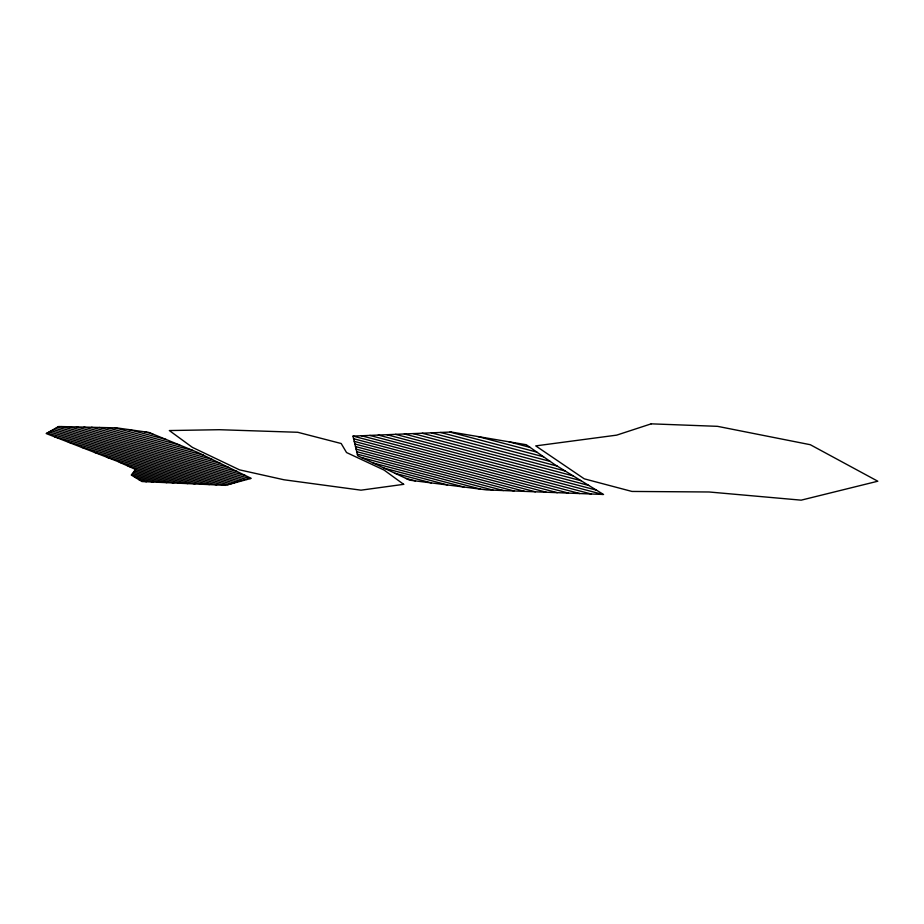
<?xml version="1.0" encoding="UTF-8"?>
<svg xmlns="http://www.w3.org/2000/svg" width="924" height="924" viewBox="0 0 924 924"><rect width="100%" height="100%" fill="white"/><g stroke="black" fill="none" stroke-linecap="round" stroke-linejoin="round"><path stroke-width="1.39" d="M508.916 441.799L530.064 447.389M477.962 436.567L536.844 452.113M449.965 432.074L543.543 456.779M440.609 432.455L550.161 461.399M431.369 432.848L557.16 466.077M422.245 433.229L565.211 471.009M413.236 433.599L573.169 475.883M404.342 433.968L581.034 480.688M395.553 434.338L588.807 485.447M386.867 434.696L596.488 490.147M378.286 435.054L602.76 494.444M369.808 435.412L591.187 493.993M361.434 435.758L579.752 493.543M353.164 436.105L568.456 493.104M353.592 438.727L557.299 492.665M354.227 441.372L546.269 492.226M354.862 443.982L535.377 491.799M355.486 446.569L524.601 491.372M356.098 449.133L513.952 490.956M356.71 451.663L503.43 490.54M357.322 454.158L493.035 490.136M361.908 457.692L480.457 489.119M373.077 462.947L463.906 487.029M384.118 468.145L447.551 484.961M395.045 473.284L431.381 482.917M405.867 478.366L415.407 480.896M144.283 431.762L152.703 434.003M128.725 429.579L166.262 439.547M114.922 427.835L179.683 445.045M107.057 427.65L192.989 450.496M99.284 427.466L203.384 455.151M91.58 427.281L211.919 459.286M83.957 427.107L220.374 463.386M76.415 426.923L228.748 467.452M68.942 426.749L237.041 471.483M61.55 426.576L245.264 475.467M57.392 427.246L250.288 478.586M55.267 428.447L247.02 479.487M53.165 429.625L243.786 480.364M51.086 430.792L240.587 481.254M49.018 431.958L237.41 482.12M46.985 433.102L234.269 482.986M54.689 436.833L231.162 483.841M68.376 442.134L228.078 484.684M81.497 447.285L224.058 485.262M94.502 452.379L216.666 484.927M107.403 457.426L209.332 484.592M119.335 462.219L202.079 484.268M128.205 466.17L194.895 483.945M135.447 469.669L187.768 483.622M134.465 470.963L180.711 483.298M133.483 472.245L173.724 482.986M132.502 473.527L166.805 482.663M131.543 474.786L159.944 482.363M134.731 477.142L153.141 482.051M139.108 479.799L146.408 481.739M135.609 469.461L131.323 475.075L141.984 481.543L225.699 485.343L251.189 478.343L198.14 452.598L148.787 432.397L116.609 427.87L58.697 426.507L46.2 433.541L117.36 461.33L135.609 469.461M651.201 423.839L616.678 435.135L535.747 445.888L584.257 478.828L631.947 491.441L709.089 491.984L801.166 500.161L877.8 481.219L810.29 444.71L717.498 426.334L651.201 423.839M403.661 484.338L361.007 490.17L283.991 479.775L239.501 469.854L192.354 447.355L169.346 430.549L219.311 429.706L297.736 432.282L341.187 443.52L346.535 452.541L384.13 470.097L403.661 484.338M451.12 432.016L352.956 436.116L357.692 455.717L409.713 480.18L486.405 489.882L603.557 494.479L554.793 464.633L526.276 444.733L451.12 432.016"/></g></svg>
